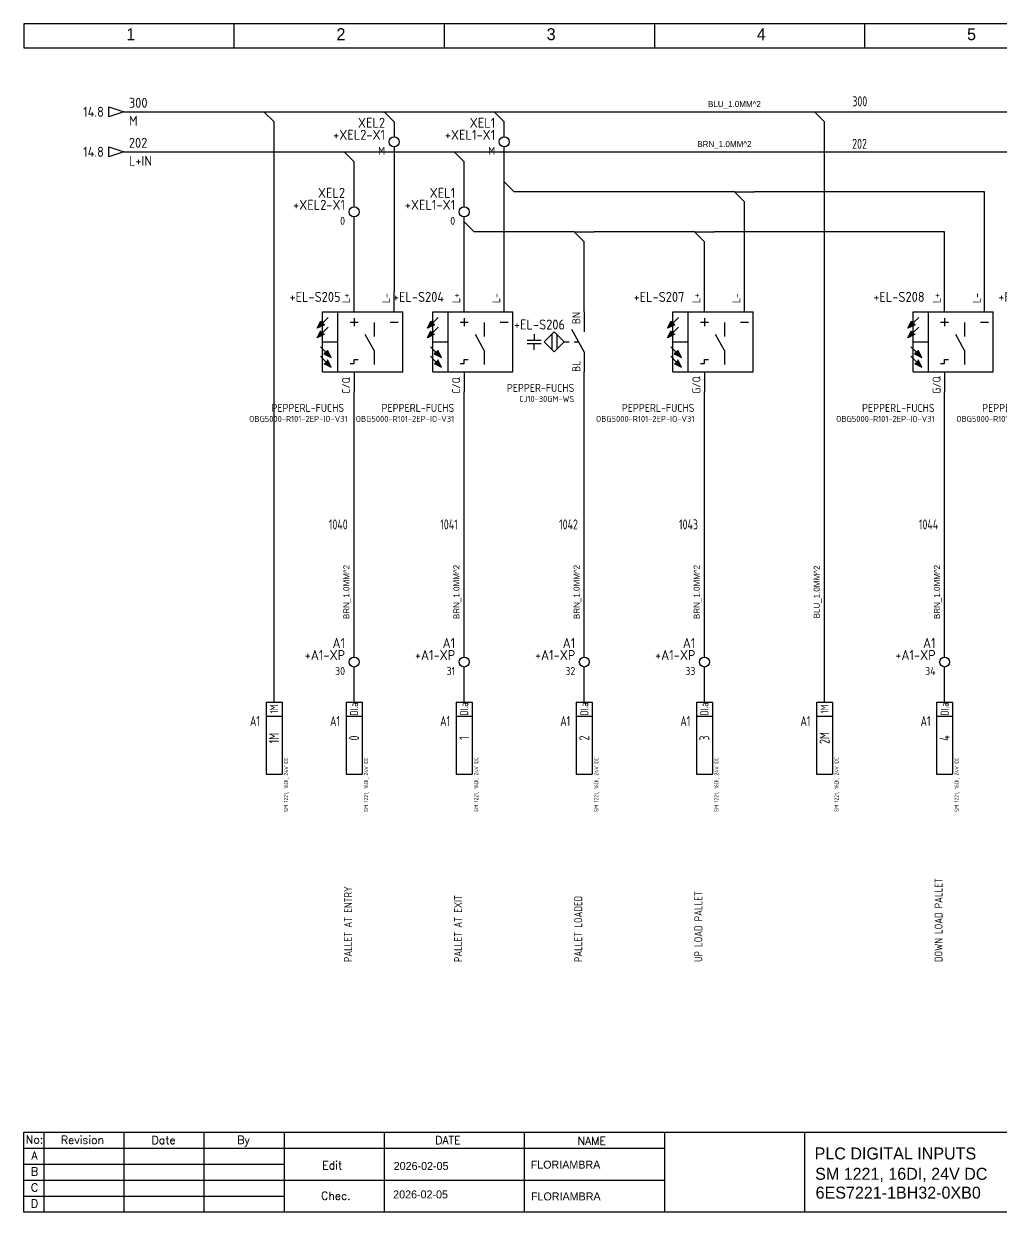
# Model space of a CAD drawing. Header units: millimetres. Extents: x 0 to 420, y 0 to 297.
# Drawn here: x 0 to 244.1, y 0 to 297 of the extents above; entities that cross this region are included whole.
import ezdxf
from ezdxf.enums import TextEntityAlignment as Align

# ---------------------------------------------------------------- set-up
doc = ezdxf.new("R2010")
doc.units = ezdxf.units.MM
doc.header["$LTSCALE"] = 6
for name, color, linetype in [('025', 1, 'Continuous'), ('05', 6, 'Continuous'), ('BLU_1.0mm^2', 5, 'Continuous'), ('BRN_1.0mm^2', 14, 'Continuous'), ('DESC', 1, 'Continuous'), ('DESCCHILD', 20, 'Continuous'), ('LOC', 8, 'Continuous'), ('MISC', 2, 'Continuous'), ('SYMS', 7, 'Continuous'), ('TAGS', 51, 'Continuous'), ('TERMS', 4, 'Continuous'), ('WIRENO', 70, 'Continuous'), ('WIREREF_DEST', 61, 'Continuous'), ('XREF', 7, 'Continuous')]:
    doc.layers.add(name, color=color, linetype=linetype)
doc.styles.add('WD', font='romans.shx')
doc.styles.add('WD_IEC', font='ISOCP2.shx', dxfattribs={"width": 0.9, "height": 4})

# ---------------------------------------------------------------- blocks, each defined once
blk = doc.blocks.new('IEC_tblock_a3_floriambra')
at = {"layer": '05'}
for p, q in [((-840, 0), (-840, 20)), ((-840, 0), (-840, 20)), ((-840, 20), (-420, 20)), ((-835, 20), (-835, 0)), ((-815, 20), (-815, 0)), ((-795, 20), (-795, 0)), ((-775, 20), (-775, 0)), ((-750, 20), (-750, 0)), ((-715, 20), (-715, 0)), ((-680, 20), (-680, 0)), ((-645, 20), (-645, 0)), ((-545, 20), (-545, 0)), ((-420, 20), (-445, 20)), ((-445, 20), (-445, 0)), ((-445, 20), (-445, 15)), ((-420, 20), (-420, 0)), ((-840, 16), (-775, 16)), ((-775, 16), (-680, 16)), ((-445, 15), (-420, 15)), ((-840, 12), (-775, 12)), ((-545, 10), (-445, 10)), ((-495, 10), (-495, 0)), ((-445, 10), (-420, 10)), ((-840, 8), (-775, 8)), ((-775, 8), (-680, 8)), ((-840, 4), (-775, 4)), ((-445, 5), (-420, 5)), ((-420, 5), (-432.5, 5)), ((-432.5, 5), (-432.5, 0)), ((-420, 0), (-840, 0))]:
    blk.add_line(p, q, dxfattribs=at)
at = {"flags": 4}
for tag, p, height in [('SCALA', (-432.21, 16.54), 1.5), ('DESCRIPT_PROYECT', (-642.46, 13.18), 3), ('CODIGO_PROYECT', (-542.84, 14.13), 2), ('FECHA_CREA', (-747.6, 10.56), 2), ('AUTHOR', (-713.38, 10.89), 2), ('INSTALACION', (-441.74, 11.01), 2), ('DESCRIPCION_1', (-642.34, 8.1), 3), ('DESCRIPCION_2', (-642.22, 3.39), 3), ('LOCALIZACION', (-441.61, 6.6), 2), ('FECHA_EDIT', (-747.73, 3.45), 2), ('REVISADO', (-713.31, 2.96), 2), ('ARCHIVO', (-542.76, 1.55), 2), ('COMENTARIO', (-492.87, 1.14), 2), ('PAG', (-429.4, 1.2), 2)]:
    blk.add_attdef(tag, p, '', height=height, dxfattribs=at)
at = {"layer": '025', "style": 'WD'}
for s, p in [('No:', (-837.31, 17.19)), ('Revision', (-825.33, 17.07)), ('Date', (-805.08, 17.05)), ('By', (-785.09, 17.06)), ('NAME', (-698.14, 16.82)), ('SCALE', (-439.33, 16.45)), ('A', (-837.31, 13.19)), ('B', (-837.31, 9.19)), ('C', (-837.31, 5.19)), ('D', (-837.31, 1.19))]:
    blk.add_text(s, height=2, dxfattribs=at).set_placement(p, align=Align.CENTER)
for s, p in [('DATE', (-737.24, 16.98)), ('Edit', (-765.46, 10.72)), ('Chec.', (-765.74, 3.12)), ('SHEETS', (-444.15, 1.23))]:
    blk.add_text(s, height=2, dxfattribs=at).set_placement(p)
blk = doc.blocks.new('PLCIOI3V')
for p, q in [((-2, 0), (-2, -18)), ((-2, 0), (2, 0)), ((2, 0), (2, -18)), ((-2, -3.5), (2, -3.5)), ((-2, -18), (2, -18))]:
    blk.add_line(p, q)
at = {"style": 'WD_IEC', "width": 0.9}
blk.add_attdef('TERMDESC01', text='', height=2, rotation=90, dxfattribs=at).set_placement((2.25, 1), align=Align.TOP_LEFT)
at = {"style": 'WD_IEC', "width": 0.8}
for tag, p in [('INST', (-3.5, -2.5)), ('LOC', (-3.5, -6))]:
    blk.add_attdef(tag, text='', height=2.5, dxfattribs=at).set_placement(p, align=Align.RIGHT)
for tag, height, p in [('TERM01', 2, (0, -1.75)), ('TAGA01', 2.5, (0, -9))]:
    blk.add_attdef(tag, text='', height=height, rotation=90, dxfattribs=at).set_placement(p, align=Align.MIDDLE)
at = {"style": 'WD_IEC', "flags": 1}
for tag, height, p in [('X2TERM01', 0.25, (0, 0)), ('TAG2', 1, (-3, -9.5))]:
    blk.add_attdef(tag, text='', height=height, rotation=90, dxfattribs=at).set_placement(p, align=Align.RIGHT)
at = {"linetype": 'Continuous', "style": 'WD_IEC', "flags": 9}
for tag, p in [('ASSYCODE', (-2.39, -10.18)), ('FAMILY', (-2.39, -16.68))]:
    blk.add_attdef(tag, text='', height=0.16, rotation=90, dxfattribs=at).set_placement(p, align=Align.CENTER)
at = {"style": 'WD_IEC', "width": 0.9}
for tag, height, p in [('DESCC01', 1, (3.5, -13.81)), ('DESCA01', 2.5, (0.5, -21.5)), ('DESCB01', 2.5, (3.5, -21.5)), ('DESCD01', 2.5, (6.5, -21.5)), ('DESCE01', 2.5, (9.5, -21.5))]:
    blk.add_attdef(tag, text='', height=height, rotation=90, dxfattribs=at).set_placement(p, align=Align.RIGHT)
blk = doc.blocks.new('HA1D3')
blk.add_lwpolyline([(0, 0), (-3.75, -1.25), (-3.75, 1.25)], close=True)
at = {"style": 'WD_IEC'}
for tag, p, height, flags in [('WIRENO', (1.25, 1), 2.5, 8), ('X1TERM01', (0, 0), 0.32, 1)]:
    blk.add_attdef(tag, p, '', height=height, dxfattribs=dict(at, flags=flags))
blk.add_attdef('XREF', text='', height=2.5, dxfattribs=at).set_placement((-5, 0), align=Align.MIDDLE_RIGHT)
at = {"style": 'WD_IEC', "flags": 1}
blk.add_attdef('SIGCODE', text='', height=1, dxfattribs=at).set_placement((-2.5, 1.8), align=Align.RIGHT)
at = {"style": 'WD_IEC'}
blk.add_attdef('DESC1', text='', height=2.5, dxfattribs=at).set_placement((1.25, -1), align=Align.TOP_LEFT)
blk = doc.blocks.new('WD_WNH')
at = {"linetype": 'Continuous', "style": 'WD_IEC', "width": 0.8}
blk.add_attdef('WIRENO', text='', height=2.5, dxfattribs=at).set_placement((0, 0.75), align=Align.CENTER)
at = {"style": 'WD_IEC', "flags": 1}
for tag, p in [('W08USER', (0, 0.375)), ('W04USER', (0, 0.875)), ('W05USER', (0, 0.75)), ('W09USER', (0, 0.25)), ('W03USER', (0, 1)), ('W06USER', (0, 0.625)), ('W07USER', (0, 0.5)), ('W02USER', (0, 1.125)), ('W01USER', (0, 1.25)), ('W10USER', (0, 0.125))]:
    blk.add_attdef(tag, text='', height=0.08, dxfattribs=at).set_placement(p, align=Align.CENTER)
blk = doc.blocks.new('HT0_418')
for p, q in [((-2.5, 0), (2.5, 0)), ((0, -2.5), (-2.5, 0))]:
    blk.add_line(p, q)
at = {"style": 'WD_IEC', "flags": 1}
for tag, p in [('X4TERM01', (-2.5, 0)), ('X1TERM01', (2.5, 0)), ('WDWSEQ', (-2.63, -0.91)), ('X8TERM01', (0, -2.5))]:
    blk.add_attdef(tag, p, '', height=0.4, dxfattribs=at)
blk = doc.blocks.new('VT0002')
blk.add_circle((0, 0), 1.25)
at = {"style": 'WD_IEC'}
for tag, p in [('INST', (-2.25, 6.5)), ('LOC', (-2.25, 3.5)), ('DESC1', (-2.25, -6.25)), ('DESC2', (-2.25, -9.25)), ('DESC3', (-2.25, -12.25))]:
    blk.add_attdef(tag, text='', height=2.5, dxfattribs=at).set_placement(p, align=Align.RIGHT)
at = {"style": 'WD_IEC', "flags": 1}
for tag, p, height in [('ASSYCODE', (2.75, 10.75), 1), ('CATDESC', (2.75, 9.25), 1), ('MFG', (2.75, 7.25), 1.5), ('CAT', (2.75, 4.75), 1.5), ('X4PIN01', (-1.25, 1), 0.25), ('X4TERM01', (-1.25, 0), 0.25), ('X4TERMDESC01', (-1.25, 0.5), 0.4), ('STRIPSEQ', (0, 0), 0.025), ('X2PIN01', (0, 2.25), 0.25), ('X2TERM01', (0, 1.25), 0.25), ('X8PIN01', (0, -0.25), 0.25), ('X2TERMDESC01', (0, 1.75), 0.4), ('X1PIN01', (1.25, 1), 0.25), ('X1TERM01', (1.25, 0), 0.25), ('X1TERMDESC01', (1.25, 0.5), 0.4), ('LINKTERM', (0, -0.04), 0.025), ('X8TERM01', (0, -1.25), 0.25), ('X8TERMDESC01', (0, -0.75), 0.4)]:
    blk.add_attdef(tag, p, '', height=height, dxfattribs=at)
at = {"style": 'WD_IEC', "flags": 8}
for tag, height, p in [('TAGSTRIP', 2.5, (-2.25, 0.5)), ('TERM01', 2, (-2.25, -3.25))]:
    blk.add_attdef(tag, text='', height=height, dxfattribs=at).set_placement(p, align=Align.RIGHT)
blk = doc.blocks.new('VPE11B16')
for p, q in [((0, 7.5), (0, 12.5)), ((10, 7.5), (10, 12.5)), ((-7.85, -7.5), (-7.85, 7.5)), ((-7.85, 7.5), (12.15, 7.5)), ((-7.83, 4.75), (-6.47, 6.11)), ((-4.1, 7.5), (-4.1, -7.5)), ((12.15, -7.5), (12.15, 7.5)), ((-9.2, 3.39), (-8.29, 5.2)), ((-7.38, 4.29), (-9.2, 3.39)), ((-8.29, 5.2), (-7.38, 4.29)), ((-7.83, 2.34), (-6.47, 3.71)), ((-1, 4.94), (1, 4.94)), ((0, 5.94), (0, 3.94)), ((5, 4.88), (5, 1.38)), ((9, 4.94), (11, 4.94)), ((-9.2, 0.98), (-8.29, 2.8)), ((-7.38, 1.89), (-9.2, 0.98)), ((-7.85, 0), (-4.1, 0)), ((5, -2.12), (2.81, 1.81)), ((-7.06, -2.56), (-8.42, -1.2)), ((-6.61, -2.11), (-7.52, -3.02)), ((-5.7, -3.92), (-6.61, -2.11)), ((5, -2.12), (5, -5.62)), ((-7.06, -4.97), (-8.42, -3.6)), ((-7.52, -3.02), (-5.7, -3.92)), ((-7.52, -5.42), (-5.7, -6.33)), ((-5.7, -6.33), (-6.61, -4.51)), ((-1, -5.43), (0, -5.43)), ((0, -5.43), (0, -4.43)), ((0, -4.43), (1, -4.43)), ((-7.85, -7.5), (12.15, -7.5)), ((0, -7.5), (0, -12.5))]:
    blk.add_line(p, q)
for points in [[(-8.29, 5.2), (-7.38, 4.29), (-9.2, 3.39)], [(-8.29, 2.8), (-7.38, 1.89), (-9.2, 0.98)], [(-6.61, -2.11), (-7.52, -3.02), (-5.7, -3.92)], [(-6.61, -4.51), (-7.52, -5.42), (-5.7, -6.33)]]:
    blk.add_solid(points)
at = {"style": 'WD_IEC'}
for tag, p in [('INST', (-11.85, 12)), ('LOC', (-11.85, 8)), ('TAG1', (-11.85, 3.25)), ('XREF', (-11.85, -1.35)), ('DESC1', (-11.85, -5.2)), ('DESC2', (-11.85, -9.2)), ('DESC3', (-11.85, -13.2))]:
    blk.add_attdef(tag, text='', height=2.5, dxfattribs=at).set_placement(p, align=Align.RIGHT)
for tag, p in [('TERM01', (-1, 12.23)), ('TERM02', (9, 12.23))]:
    blk.add_attdef(tag, text='', height=2, rotation=90, dxfattribs=at).set_placement(p, align=Align.RIGHT)
at = {"style": 'WD_IEC', "flags": 1}
for tag, p, height in [('X2TERM01', (0, 12.5), 0.32), ('X2TERM02', (10, 12.5), 0.32), ('MFG', (12.69, 6.06), 1.5), ('CAT', (12.69, 3.56), 1.5), ('X4LINK', (-7.85, 0), 0.32), ('X1LINK', (12.15, 0), 0.32), ('ASSYCODE', (12.76, -4.38), 1), ('FAMILY', (12.76, -5.88), 1), ('CATDESC', (12.76, -7.38), 1), ('X8TERM03', (0, -12.5), 0.32)]:
    blk.add_attdef(tag, p, '', height=height, dxfattribs=at)
at = {"style": 'WD_IEC'}
blk.add_attdef('TERM03', (-1, -12.96), '', height=2, rotation=90, dxfattribs=at)
blk = doc.blocks.new('VPX11C')
for p, q in [((0, 7.5), (0, 2.5)), ((0, -2.5), (-3.125, 3.125)), ((-14.25, 0.4375), (-10.75, 0.4375)), ((-12.5, 1.96875), (-12.5, 0.4375)), ((-8.125, 1.875), (-8.125, -1.875)), ((-6.875, 1.875), (-6.875, -1.875)), ((-5, 0), (-3.75, 0)), ((-2.5, 0), (-1.38889, 0)), ((-14.25, -0.4375), (-10.75, -0.4375)), ((-12.5, -1.96875), (-12.5, -0.4375)), ((0, -2.5), (0, -7.5))]:
    blk.add_line(p, q)
blk.add_lwpolyline([(-7.5, 2.5), (-5, 0), (-7.5, -2.5), (-10, 0)], close=True)
at = {"style": 'WD_IEC'}
for tag, p in [('INST', (-11.75, 10.25)), ('LOC', (-11.75, 6.75)), ('TAG1', (-11.75, 3.25)), ('DESC1', (-11.75, -9.85)), ('DESC2', (-11.75, -13.35)), ('DESC3', (-11.75, -16.85))]:
    blk.add_attdef(tag, text='', height=2.5, dxfattribs=at).set_placement(p, align=Align.RIGHT)
blk.add_attdef('TERM01', text='', height=2, rotation=90, dxfattribs=at).set_placement((-1, 7.5), align=Align.RIGHT)
at = {"style": 'WD_IEC', "flags": 1}
for tag, p, height in [('X2TERM01', (0, 7.5), 0.32), ('MFG', (2.75, 6.5), 1.5), ('CAT', (2.75, 4), 1.5), ('X1LINK', (0, 0), 0.32), ('CONTACT', (1, -2.5), 1), ('COMMON', (2.25, -3.75), 1), ('ASSYCODE', (1, -4), 1), ('FAMILY', (1, -5.5), 1), ('X8TERM02', (0, -7.5), 0.32), ('CATDESC', (1, -7), 1)]:
    blk.add_attdef(tag, p, '', height=height, dxfattribs=at)
at = {"style": 'WD_IEC'}
blk.add_attdef('TERM02', (-1, -7.5), '', height=2, rotation=90, dxfattribs=at)
at = {"lineweight": 15, "style": 'WD_IEC'}
for tag, p in [('XREF', (-11.75, -6)), ('WDTAGALT', (-12, -20))]:
    blk.add_attdef(tag, text='', height=2.5, dxfattribs=at).set_placement(p, align=Align.RIGHT)
blk = doc.blocks.new('HT0_281')
for p in [(0, -2.5), (2.5, 0)]:
    blk.add_line(p, (0, 2.5))
at = {"style": 'WD_IEC', "flags": 1}
for tag, p in [('X2TERM01', (0, 2.5)), ('WDWSEQ', (1.92, 1.22)), ('X1TERM01', (2.5, 0)), ('X8TERM01', (0, -2.5))]:
    blk.add_attdef(tag, p, '', height=0.4, dxfattribs=at)
blk = doc.blocks.new('WD_WNV')
at = {"linetype": 'Continuous', "style": 'WD_IEC', "width": 0.8}
blk.add_attdef('WIRENO', text='', height=2.5, dxfattribs=at).set_placement((-1.6, 0), align=Align.MIDDLE_RIGHT)
at = {"style": 'WD_IEC', "flags": 1}
for tag, p in [('W08USER', (-1, 0.375)), ('W04USER', (-1, 0.875)), ('W05USER', (-1, 0.75)), ('W09USER', (-1, 0.25)), ('W03USER', (-1, 1)), ('W06USER', (-1, 0.625)), ('W07USER', (-1, 0.5)), ('W02USER', (-1, 1.125)), ('W01USER', (-1, 1.25)), ('W10USER', (-1, 0.125))]:
    blk.add_attdef(tag, text='', height=0.08, dxfattribs=at).set_placement(p, align=Align.CENTER)

msp = doc.modelspace()

# ---------------------------------------------------------------- linework, layer by layer
at = {"layer": '05'}
for p, q in [((0, 297), (0, 291)), ((420, 297), (0, 297)), ((52.5, 297), (52.5, 291)), ((105, 297), (105, 291)), ((157.5, 297), (157.5, 291)), ((210, 297), (210, 291)), ((0, 291), (420, 291))]:
    msp.add_line(p, q, dxfattribs=at)
at = {"layer": 'BLU_1.0mm^2'}
for p, q in [((25, 275), (60, 275)), ((65, 275), (90, 275)), ((95, 275), (117.5, 275)), ((122.5, 275), (197.5, 275)), ((202.5, 275), (267.5, 275)), ((62.5, 127.5), (62.5, 272.5)), ((92.5, 272.5), (92.5, 268.75)), ((120, 268.75), (120, 272.5)), ((200, 127.5), (200, 272.5)), ((92.5, 266.25), (92.5, 230)), ((120, 257.5), (120, 266.25)), ((120, 230), (120, 252.5)), ((177.5, 255), (122.5, 255)), ((180, 230), (180, 252.5)), ((240, 255), (182.5, 255)), ((240, 230), (240, 255))]:
    msp.add_line(p, q, dxfattribs=at)
at = {"layer": 'BRN_1.0mm^2'}
for p, q in [((25, 265), (80, 265)), ((85, 265), (107.5, 265)), ((112.5, 265), (257.5, 265)), ((82.5, 251.25), (82.5, 262.5)), ((110, 251.25), (110, 262.5)), ((82.5, 230), (82.5, 248.75)), ((110, 247.5), (110, 248.75)), ((137.5, 245), (112.5, 245)), ((167.5, 245), (142.5, 245)), ((230, 245), (172.5, 245)), ((230, 230), (230, 245)), ((110, 230), (110, 242.5)), ((140, 225), (140, 242.5)), ((170, 230), (170, 242.5)), ((140, 138.75), (140, 210)), ((82.5, 138.75), (82.5, 205)), ((110, 138.75), (110, 205)), ((170, 138.75), (170, 205)), ((230, 138.75), (230, 205)), ((82.5, 127.5), (82.5, 136.25)), ((110, 127.5), (110, 136.25)), ((140, 127.5), (140, 136.25)), ((170, 127.5), (170, 136.25)), ((230, 127.5), (230, 136.25))]:
    msp.add_line(p, q, dxfattribs=at)

# ---------------------------------------------------------------- block references
ref = msp.add_blockref('IEC_tblock_a3_floriambra', (840, 0))
ref.add_attrib('FECHA_EDIT', '2026-02-05', (92.27, 3.45), dxfattribs={"height": 2})
ref.add_attrib('FECHA_CREA', '2026-02-05', (92.4, 10.56), dxfattribs={"height": 2})
ref.add_attrib('REVISADO', 'FLORIAMBRA', (126.69, 2.96), dxfattribs={"height": 2})
ref.add_attrib('AUTHOR', 'FLORIAMBRA', (126.62, 10.89), dxfattribs={"height": 2})
ref.add_attrib('DESCRIPCION_2', '6ES7221-1BH32-0XB0', (197.78, 3.39), dxfattribs={"height": 3})
ref.add_attrib('DESCRIPCION_1', 'SM 1221, 16DI, 24V DC', (197.66, 8.1), dxfattribs={"height": 3})
ref.add_attrib('DESCRIPT_PROYECT', 'PLC DIGITAL INPUTS', (197.54, 13.18), dxfattribs={"height": 3})
ref.add_attrib('CODIGO_PROYECT', 'FA001', (297.16, 14.13), dxfattribs={"height": 2})
ref.add_attrib('ARCHIVO', '15-INPUTDI6ES7221-1BH32-0XB0', (297.24, 1.55), dxfattribs={"height": 2})
ref.add_attrib('COMENTARIO', '----', (347.13, 1.14), dxfattribs={"height": 2})
ref.add_attrib('PAG', '15', (410.6, 1.2), dxfattribs={"height": 2})
ref.add_attrib('SCALA', '1:1', (407.79, 16.54), dxfattribs={"height": 1.5})
at = {"layer": 'BLU_1.0mm^2'}
for name, p in [('HT0_418', (62.5, 275)), ('HT0_418', (92.5, 275)), ('HT0_418', (120, 275)), ('HT0_418', (200, 275)), ('HT0_281', (120, 255)), ('HT0_418', (180, 255))]:
    msp.add_blockref(name, p, dxfattribs=at)
at = {"layer": 'BRN_1.0mm^2'}
for name, p in [('HT0_418', (82.5, 265)), ('HT0_418', (110, 265)), ('HT0_281', (110, 245)), ('HT0_418', (140, 245)), ('HT0_418', (170, 245))]:
    msp.add_blockref(name, p, dxfattribs=at)
at = {"layer": 'SYMS'}
ref = msp.add_blockref('HA1D3', (25, 275), dxfattribs=at)
ref.add_attrib('XREF', '14.8', dxfattribs={"layer": 'XREF', "height": 2.5, "style": 'WD_IEC'}).set_placement((20, 275), align=Align.MIDDLE_RIGHT)
ref.add_attrib('DESC1', 'M', dxfattribs={"layer": 'DESC', "height": 2.5, "style": 'WD_IEC'}).set_placement((26.25, 274), align=Align.TOP_LEFT)
ref.add_attrib('WIRENO', '300', (26.25, 276), dxfattribs={"layer": 'WIREREF_DEST', "height": 2.5, "style": 'WD_IEC', "flags": 8})
ref = msp.add_blockref('VT0002', (92.5, 267.5), dxfattribs=at)
ref.add_attrib('TERM01', 'M', dxfattribs={"layer": 'TERMS', "height": 2, "style": 'WD_IEC', "flags": 8}).set_placement((90.25, 264.25), align=Align.RIGHT)
ref.add_attrib('LOC', 'XEL2', dxfattribs={"layer": 'LOC', "height": 2.5, "style": 'WD_IEC'}).set_placement((90.25, 271), align=Align.RIGHT)
ref.add_attrib('TAGSTRIP', '+XEL2-X1', dxfattribs={"layer": 'TAGS', "height": 2.5, "style": 'WD_IEC', "flags": 8}).set_placement((90.25, 268), align=Align.RIGHT)
ref = msp.add_blockref('VT0002', (120, 267.5), dxfattribs=at)
ref.add_attrib('TERM01', 'M', dxfattribs={"layer": 'TERMS', "height": 2, "style": 'WD_IEC', "flags": 8}).set_placement((117.75, 264.25), align=Align.RIGHT)
ref.add_attrib('LOC', 'XEL1', dxfattribs={"layer": 'LOC', "height": 2.5, "style": 'WD_IEC'}).set_placement((117.75, 271), align=Align.RIGHT)
ref.add_attrib('TAGSTRIP', '+XEL1-X1', dxfattribs={"layer": 'TAGS', "height": 2.5, "style": 'WD_IEC', "flags": 8}).set_placement((117.75, 268), align=Align.RIGHT)
ref = msp.add_blockref('HA1D3', (25, 265), dxfattribs=at)
ref.add_attrib('XREF', '14.8', dxfattribs={"layer": 'XREF', "height": 2.5, "style": 'WD_IEC'}).set_placement((20, 265), align=Align.MIDDLE_RIGHT)
ref.add_attrib('DESC1', 'L+IN', dxfattribs={"layer": 'DESC', "height": 2.5, "style": 'WD_IEC'}).set_placement((26.25, 264), align=Align.TOP_LEFT)
ref.add_attrib('WIRENO', '202', (26.25, 266), dxfattribs={"layer": 'WIREREF_DEST', "height": 2.5, "style": 'WD_IEC', "flags": 8})
ref = msp.add_blockref('VT0002', (82.5, 250), dxfattribs=at)
ref.add_attrib('TERM01', '0', dxfattribs={"layer": 'TERMS', "height": 2, "style": 'WD_IEC', "flags": 8}).set_placement((80.25, 246.75), align=Align.RIGHT)
ref.add_attrib('LOC', 'XEL2', dxfattribs={"layer": 'LOC', "height": 2.5, "style": 'WD_IEC'}).set_placement((80.25, 253.5), align=Align.RIGHT)
ref.add_attrib('TAGSTRIP', '+XEL2-X1', dxfattribs={"layer": 'TAGS', "height": 2.5, "style": 'WD_IEC', "flags": 8}).set_placement((80.25, 250.5), align=Align.RIGHT)
ref = msp.add_blockref('VT0002', (110, 250), dxfattribs=at)
ref.add_attrib('TERM01', '0', dxfattribs={"layer": 'TERMS', "height": 2, "style": 'WD_IEC', "flags": 8}).set_placement((107.75, 246.75), align=Align.RIGHT)
ref.add_attrib('LOC', 'XEL1', dxfattribs={"layer": 'LOC', "height": 2.5, "style": 'WD_IEC'}).set_placement((107.75, 253.5), align=Align.RIGHT)
ref.add_attrib('TAGSTRIP', '+XEL1-X1', dxfattribs={"layer": 'TAGS', "height": 2.5, "style": 'WD_IEC', "flags": 8}).set_placement((107.75, 250.5), align=Align.RIGHT)
ref = msp.add_blockref('VPE11B16', (82.5, 217.5), dxfattribs=at)
ref.add_attrib('TERM02', 'L-', dxfattribs={"layer": 'TERMS', "height": 2, "rotation": 90, "style": 'WD_IEC'}).set_placement((91.5, 229.73), align=Align.RIGHT)
ref.add_attrib('TERM01', 'L+', dxfattribs={"layer": 'TERMS', "height": 2, "rotation": 90, "style": 'WD_IEC'}).set_placement((81.5, 229.73), align=Align.RIGHT)
ref.add_attrib('TERM03', 'C/Q', (81.5, 204.54), dxfattribs={"layer": 'TERMS', "height": 2, "rotation": 90, "style": 'WD_IEC'})
ref.add_attrib('TAG1', '+EL-S205', dxfattribs={"layer": 'TAGS', "height": 2.5, "style": 'WD_IEC'}).set_placement((79.12, 227.5), align=Align.RIGHT)
ref.add_attrib('DESC1', 'PEPPERL-FUCHS', dxfattribs={"layer": 'DESC', "height": 2, "style": 'WD_IEC'}).set_placement((80, 200), align=Align.RIGHT)
ref.add_attrib('DESC2', 'OBG5000-R101-2EP-IO-V31', dxfattribs={"layer": 'DESC', "height": 1.5, "style": 'WD_IEC'}).set_placement((68.58, 197.5), align=Align.CENTER)
ref = msp.add_blockref('VPE11B16', (110, 217.5), dxfattribs=at)
ref.add_attrib('TERM02', 'L-', dxfattribs={"layer": 'TERMS', "height": 2, "rotation": 90, "style": 'WD_IEC'}).set_placement((119, 229.73), align=Align.RIGHT)
ref.add_attrib('TERM01', 'L+', dxfattribs={"layer": 'TERMS', "height": 2, "rotation": 90, "style": 'WD_IEC'}).set_placement((109, 229.73), align=Align.RIGHT)
ref.add_attrib('TERM03', 'C/Q', (109, 204.54), dxfattribs={"layer": 'TERMS', "height": 2, "rotation": 90, "style": 'WD_IEC'})
ref.add_attrib('TAG1', '+EL-S204', dxfattribs={"layer": 'TAGS', "height": 2.5, "style": 'WD_IEC'}).set_placement((105, 227.5), align=Align.RIGHT)
ref.add_attrib('DESC1', 'PEPPERL-FUCHS', dxfattribs={"layer": 'DESC', "height": 2, "style": 'WD_IEC'}).set_placement((107.5, 200), align=Align.RIGHT)
ref.add_attrib('DESC2', 'OBG5000-R101-2EP-IO-V31', dxfattribs={"layer": 'DESC', "height": 1.5, "style": 'WD_IEC'}).set_placement((107.5, 197.5), align=Align.RIGHT)
ref = msp.add_blockref('VPE11B16', (170, 217.5), dxfattribs=at)
ref.add_attrib('TERM02', 'L-', dxfattribs={"layer": 'TERMS', "height": 2, "rotation": 90, "style": 'WD_IEC'}).set_placement((179, 229.73), align=Align.RIGHT)
ref.add_attrib('TERM01', 'L+', dxfattribs={"layer": 'TERMS', "height": 2, "rotation": 90, "style": 'WD_IEC'}).set_placement((169, 229.73), align=Align.RIGHT)
ref.add_attrib('TERM03', 'G/Q', (169, 204.54), dxfattribs={"layer": 'TERMS', "height": 2, "rotation": 90, "style": 'WD_IEC'})
ref.add_attrib('TAG1', '+EL-S207', dxfattribs={"layer": 'TAGS', "height": 2.5, "style": 'WD_IEC'}).set_placement((165, 227.5), align=Align.RIGHT)
ref.add_attrib('DESC1', 'PEPPERL-FUCHS', dxfattribs={"layer": 'DESC', "height": 2, "style": 'WD_IEC'}).set_placement((167.5, 200), align=Align.RIGHT)
ref.add_attrib('DESC2', 'OBG5000-R101-2EP-IO-V31', dxfattribs={"layer": 'DESC', "height": 1.5, "style": 'WD_IEC'}).set_placement((167.5, 197.5), align=Align.RIGHT)
ref = msp.add_blockref('VPE11B16', (230, 217.5), dxfattribs=at)
ref.add_attrib('TERM02', 'L-', dxfattribs={"layer": 'TERMS', "height": 2, "rotation": 90, "style": 'WD_IEC'}).set_placement((239, 229.73), align=Align.RIGHT)
ref.add_attrib('TERM01', 'L+', dxfattribs={"layer": 'TERMS', "height": 2, "rotation": 90, "style": 'WD_IEC'}).set_placement((229, 229.73), align=Align.RIGHT)
ref.add_attrib('TERM03', 'G/Q', (229, 204.54), dxfattribs={"layer": 'TERMS', "height": 2, "rotation": 90, "style": 'WD_IEC'})
ref.add_attrib('TAG1', '+EL-S208', dxfattribs={"layer": 'TAGS', "height": 2.5, "style": 'WD_IEC'}).set_placement((225, 227.5), align=Align.RIGHT)
ref.add_attrib('DESC1', 'PEPPERL-FUCHS', dxfattribs={"layer": 'DESC', "height": 2, "style": 'WD_IEC'}).set_placement((227.5, 200), align=Align.RIGHT)
ref.add_attrib('DESC2', 'OBG5000-R101-2EP-IO-V31', dxfattribs={"layer": 'DESC', "height": 1.5, "style": 'WD_IEC'}).set_placement((227.5, 197.5), align=Align.RIGHT)
ref = msp.add_blockref('VPE11B16', (260, 217.5), dxfattribs=at)
ref.add_attrib('TERM02', 'L-', dxfattribs={"layer": 'TERMS', "height": 2, "rotation": 90, "style": 'WD_IEC'}).set_placement((269, 229.73), align=Align.RIGHT)
ref.add_attrib('TERM01', 'L+', dxfattribs={"layer": 'TERMS', "height": 2, "rotation": 90, "style": 'WD_IEC'}).set_placement((259, 229.73), align=Align.RIGHT)
ref.add_attrib('TERM03', 'G/Q', (259, 204.54), dxfattribs={"layer": 'TERMS', "height": 2, "rotation": 90, "style": 'WD_IEC'})
ref.add_attrib('TAG1', '+FD-B00', dxfattribs={"layer": 'TAGS', "height": 2.5, "style": 'WD_IEC'}).set_placement((255, 227.5), align=Align.RIGHT)
ref.add_attrib('DESC1', 'PEPPERL-FUCHS', dxfattribs={"layer": 'DESC', "height": 2, "style": 'WD_IEC'}).set_placement((257.5, 200), align=Align.RIGHT)
ref.add_attrib('DESC2', 'OBG5000-R101-2EP-IO-V31', dxfattribs={"layer": 'DESC', "height": 1.5, "style": 'WD_IEC'}).set_placement((257.5, 197.5), align=Align.RIGHT)
ref = msp.add_blockref('VPX11C', (140, 217.5), dxfattribs=at)
ref.add_attrib('TERM02', 'BL', (139, 210), dxfattribs={"layer": 'TERMS', "height": 2, "rotation": 90, "style": 'WD_IEC'})
ref.add_attrib('TERM01', 'BN', dxfattribs={"layer": 'TERMS', "height": 2, "rotation": 90, "style": 'WD_IEC'}).set_placement((139, 225), align=Align.RIGHT)
ref.add_attrib('DESC2', 'CJ10-30GM-WS', dxfattribs={"layer": 'DESC', "height": 1.5, "style": 'WD_IEC'}).set_placement((137.5, 202.5), align=Align.RIGHT)
ref.add_attrib('DESC1', 'PEPPER-FUCHS', dxfattribs={"layer": 'DESC', "height": 2, "style": 'WD_IEC'}).set_placement((137.5, 205), align=Align.RIGHT)
ref.add_attrib('TAG1', '+EL-S206', dxfattribs={"layer": 'TAGS', "height": 2.5, "style": 'WD_IEC'}).set_placement((135.18, 220.59), align=Align.RIGHT)
ref = msp.add_blockref('VT0002', (82.5, 137.5), dxfattribs=at)
ref.add_attrib('TERM01', '30', dxfattribs={"layer": 'TERMS', "height": 2, "style": 'WD_IEC', "flags": 8}).set_placement((80.25, 134.25), align=Align.RIGHT)
ref.add_attrib('LOC', 'A1', dxfattribs={"layer": 'LOC', "height": 2.5, "style": 'WD_IEC'}).set_placement((80.25, 141), align=Align.RIGHT)
ref.add_attrib('TAGSTRIP', '+A1-XP', dxfattribs={"layer": 'TAGS', "height": 2.5, "style": 'WD_IEC', "flags": 8}).set_placement((80.25, 138), align=Align.RIGHT)
ref = msp.add_blockref('VT0002', (110, 137.5), dxfattribs=at)
ref.add_attrib('TERM01', '31', dxfattribs={"layer": 'TERMS', "height": 2, "style": 'WD_IEC', "flags": 8}).set_placement((107.75, 134.25), align=Align.RIGHT)
ref.add_attrib('LOC', 'A1', dxfattribs={"layer": 'LOC', "height": 2.5, "style": 'WD_IEC'}).set_placement((107.75, 141), align=Align.RIGHT)
ref.add_attrib('TAGSTRIP', '+A1-XP', dxfattribs={"layer": 'TAGS', "height": 2.5, "style": 'WD_IEC', "flags": 8}).set_placement((107.75, 138), align=Align.RIGHT)
ref = msp.add_blockref('VT0002', (140, 137.5), dxfattribs=at)
ref.add_attrib('TERM01', '32', dxfattribs={"layer": 'TERMS', "height": 2, "style": 'WD_IEC', "flags": 8}).set_placement((137.75, 134.25), align=Align.RIGHT)
ref.add_attrib('LOC', 'A1', dxfattribs={"layer": 'LOC', "height": 2.5, "style": 'WD_IEC'}).set_placement((137.75, 141), align=Align.RIGHT)
ref.add_attrib('TAGSTRIP', '+A1-XP', dxfattribs={"layer": 'TAGS', "height": 2.5, "style": 'WD_IEC', "flags": 8}).set_placement((137.75, 138), align=Align.RIGHT)
ref = msp.add_blockref('VT0002', (170, 137.5), dxfattribs=at)
ref.add_attrib('TERM01', '33', dxfattribs={"layer": 'TERMS', "height": 2, "style": 'WD_IEC', "flags": 8}).set_placement((167.75, 134.25), align=Align.RIGHT)
ref.add_attrib('LOC', 'A1', dxfattribs={"layer": 'LOC', "height": 2.5, "style": 'WD_IEC'}).set_placement((167.75, 141), align=Align.RIGHT)
ref.add_attrib('TAGSTRIP', '+A1-XP', dxfattribs={"layer": 'TAGS', "height": 2.5, "style": 'WD_IEC', "flags": 8}).set_placement((167.75, 138), align=Align.RIGHT)
ref = msp.add_blockref('VT0002', (230, 137.5), dxfattribs=at)
ref.add_attrib('TERM01', '34', dxfattribs={"layer": 'TERMS', "height": 2, "style": 'WD_IEC', "flags": 8}).set_placement((227.75, 134.25), align=Align.RIGHT)
ref.add_attrib('LOC', 'A1', dxfattribs={"layer": 'LOC', "height": 2.5, "style": 'WD_IEC'}).set_placement((227.75, 141), align=Align.RIGHT)
ref.add_attrib('TAGSTRIP', '+A1-XP', dxfattribs={"layer": 'TAGS', "height": 2.5, "style": 'WD_IEC', "flags": 8}).set_placement((227.75, 138), align=Align.RIGHT)
ref = msp.add_blockref('PLCIOI3V', (62.5, 127.5), dxfattribs=at)
ref.add_attrib('DESCC01', 'SM 1221, 16DI, 24V DC', dxfattribs={"layer": 'DESC', "height": 1, "rotation": 90, "style": 'WD_IEC', "width": 0.9}).set_placement((66, 113.69), align=Align.RIGHT)
ref.add_attrib('LOC', 'A1', dxfattribs={"layer": 'LOC', "height": 2.5, "style": 'WD_IEC', "width": 0.8}).set_placement((59, 121.5), align=Align.RIGHT)
ref.add_attrib('TAGA01', '1M', dxfattribs={"layer": 'TAGS', "height": 2.5, "rotation": 90, "style": 'WD_IEC', "width": 0.8}).set_placement((62.5, 118.5), align=Align.MIDDLE)
ref.add_attrib('TERM01', '1M', dxfattribs={"layer": 'TERMS', "height": 2, "rotation": 90, "style": 'WD_IEC', "width": 0.8}).set_placement((62.5, 125.75), align=Align.MIDDLE)
ref = msp.add_blockref('PLCIOI3V', (82.5, 127.5), dxfattribs=at)
ref.add_attrib('DESCC01', 'SM 1221, 16DI, 24V DC', dxfattribs={"layer": 'DESC', "height": 1, "rotation": 90, "style": 'WD_IEC', "width": 0.9}).set_placement((86, 113.69), align=Align.RIGHT)
ref.add_attrib('LOC', 'A1', dxfattribs={"layer": 'LOC', "height": 2.5, "style": 'WD_IEC', "width": 0.8}).set_placement((79, 121.5), align=Align.RIGHT)
ref.add_attrib('TAGA01', '0', dxfattribs={"layer": 'TAGS', "height": 2.5, "rotation": 90, "style": 'WD_IEC', "width": 0.8}).set_placement((82.5, 118.5), align=Align.MIDDLE)
ref.add_attrib('TERM01', 'DI.a', dxfattribs={"layer": 'TERMS', "height": 2, "rotation": 90, "style": 'WD_IEC', "width": 0.8}).set_placement((82.5, 125.75), align=Align.MIDDLE)
ref = msp.add_blockref('PLCIOI3V', (110, 127.5), dxfattribs=at)
ref.add_attrib('DESCC01', 'SM 1221, 16DI, 24V DC', dxfattribs={"layer": 'DESC', "height": 1, "rotation": 90, "style": 'WD_IEC', "width": 0.9}).set_placement((113.5, 113.69), align=Align.RIGHT)
ref.add_attrib('LOC', 'A1', dxfattribs={"layer": 'LOC', "height": 2.5, "style": 'WD_IEC', "width": 0.8}).set_placement((106.5, 121.5), align=Align.RIGHT)
ref.add_attrib('TAGA01', '1', dxfattribs={"layer": 'TAGS', "height": 2.5, "rotation": 90, "style": 'WD_IEC', "width": 0.8}).set_placement((110, 118.5), align=Align.MIDDLE)
ref.add_attrib('TERM01', 'DI.a', dxfattribs={"layer": 'TERMS', "height": 2, "rotation": 90, "style": 'WD_IEC', "width": 0.8}).set_placement((110, 125.75), align=Align.MIDDLE)
ref = msp.add_blockref('PLCIOI3V', (140, 127.5), dxfattribs=at)
ref.add_attrib('DESCC01', 'SM 1221, 16DI, 24V DC', dxfattribs={"layer": 'DESC', "height": 1, "rotation": 90, "style": 'WD_IEC', "width": 0.9}).set_placement((143.5, 113.69), align=Align.RIGHT)
ref.add_attrib('LOC', 'A1', dxfattribs={"layer": 'LOC', "height": 2.5, "style": 'WD_IEC', "width": 0.8}).set_placement((136.5, 121.5), align=Align.RIGHT)
ref.add_attrib('TAGA01', '2', dxfattribs={"layer": 'TAGS', "height": 2.5, "rotation": 90, "style": 'WD_IEC', "width": 0.8}).set_placement((140, 118.5), align=Align.MIDDLE)
ref.add_attrib('TERM01', 'DI.a', dxfattribs={"layer": 'TERMS', "height": 2, "rotation": 90, "style": 'WD_IEC', "width": 0.8}).set_placement((140, 125.75), align=Align.MIDDLE)
ref = msp.add_blockref('PLCIOI3V', (170, 127.5), dxfattribs=at)
ref.add_attrib('DESCC01', 'SM 1221, 16DI, 24V DC', dxfattribs={"layer": 'DESC', "height": 1, "rotation": 90, "style": 'WD_IEC', "width": 0.9}).set_placement((173.5, 113.69), align=Align.RIGHT)
ref.add_attrib('LOC', 'A1', dxfattribs={"layer": 'LOC', "height": 2.5, "style": 'WD_IEC', "width": 0.8}).set_placement((166.5, 121.5), align=Align.RIGHT)
ref.add_attrib('TAGA01', '3', dxfattribs={"layer": 'TAGS', "height": 2.5, "rotation": 90, "style": 'WD_IEC', "width": 0.8}).set_placement((170, 118.5), align=Align.MIDDLE)
ref.add_attrib('TERM01', 'DI.a', dxfattribs={"layer": 'TERMS', "height": 2, "rotation": 90, "style": 'WD_IEC', "width": 0.8}).set_placement((170, 125.75), align=Align.MIDDLE)
ref = msp.add_blockref('PLCIOI3V', (200, 127.5), dxfattribs=at)
ref.add_attrib('DESCC01', 'SM 1221, 16DI, 24V DC', dxfattribs={"layer": 'DESC', "height": 1, "rotation": 90, "style": 'WD_IEC', "width": 0.9}).set_placement((203.5, 113.69), align=Align.RIGHT)
ref.add_attrib('LOC', 'A1', dxfattribs={"layer": 'LOC', "height": 2.5, "style": 'WD_IEC', "width": 0.8}).set_placement((196.5, 121.5), align=Align.RIGHT)
ref.add_attrib('TAGA01', '2M', dxfattribs={"layer": 'TAGS', "height": 2.5, "rotation": 90, "style": 'WD_IEC', "width": 0.8}).set_placement((200, 118.5), align=Align.MIDDLE)
ref.add_attrib('TERM01', '1M', dxfattribs={"layer": 'TERMS', "height": 2, "rotation": 90, "style": 'WD_IEC', "width": 0.8}).set_placement((200, 125.75), align=Align.MIDDLE)
ref = msp.add_blockref('PLCIOI3V', (230, 127.5), dxfattribs=at)
ref.add_attrib('DESCC01', 'SM 1221, 16DI, 24V DC', dxfattribs={"layer": 'DESC', "height": 1, "rotation": 90, "style": 'WD_IEC', "width": 0.9}).set_placement((233.5, 113.69), align=Align.RIGHT)
ref.add_attrib('LOC', 'A1', dxfattribs={"layer": 'LOC', "height": 2.5, "style": 'WD_IEC', "width": 0.8}).set_placement((226.5, 121.5), align=Align.RIGHT)
ref.add_attrib('TAGA01', '4', dxfattribs={"layer": 'TAGS', "height": 2.5, "rotation": 90, "style": 'WD_IEC', "width": 0.8}).set_placement((230, 118.5), align=Align.MIDDLE)
ref.add_attrib('TERM01', 'DI.a', dxfattribs={"layer": 'TERMS', "height": 2, "rotation": 90, "style": 'WD_IEC', "width": 0.8}).set_placement((230, 125.75), align=Align.MIDDLE)
at = {"layer": 'WIRENO'}
ref = msp.add_blockref('WD_WNH', (208.75, 275), dxfattribs=at)
ref.add_attrib('WIRENO', '300', dxfattribs={"linetype": 'Continuous', "height": 2.5, "style": 'WD_IEC', "width": 0.8}).set_placement((208.81, 276.38), align=Align.CENTER)
ref = msp.add_blockref('WD_WNH', (208.75, 265), dxfattribs=at)
ref.add_attrib('WIRENO', '202', dxfattribs={"linetype": 'Continuous', "height": 2.5, "style": 'WD_IEC', "width": 0.8}).set_placement((208.75, 265.75), align=Align.CENTER)
ref = msp.add_blockref('WD_WNV', (82.5, 171.88), dxfattribs=at)
ref.add_attrib('WIRENO', '1040', dxfattribs={"linetype": 'Continuous', "height": 2.5, "style": 'WD_IEC', "width": 0.8}).set_placement((80.9, 171.88), align=Align.MIDDLE_RIGHT)
ref = msp.add_blockref('WD_WNV', (110, 171.88), dxfattribs=at)
ref.add_attrib('WIRENO', '1041', dxfattribs={"linetype": 'Continuous', "height": 2.5, "style": 'WD_IEC', "width": 0.8}).set_placement((108.4, 171.88), align=Align.MIDDLE_RIGHT)
ref = msp.add_blockref('WD_WNV', (140, 171.88), dxfattribs=at)
ref.add_attrib('WIRENO', '1042', dxfattribs={"linetype": 'Continuous', "height": 2.5, "style": 'WD_IEC', "width": 0.8}).set_placement((138.4, 171.88), align=Align.MIDDLE_RIGHT)
ref = msp.add_blockref('WD_WNV', (170, 171.88), dxfattribs=at)
ref.add_attrib('WIRENO', '1043', dxfattribs={"linetype": 'Continuous', "height": 2.5, "style": 'WD_IEC', "width": 0.8}).set_placement((168.4, 171.88), align=Align.MIDDLE_RIGHT)
ref = msp.add_blockref('WD_WNV', (230, 171.88), dxfattribs=at)
ref.add_attrib('WIRENO', '1044', dxfattribs={"linetype": 'Continuous', "height": 2.5, "style": 'WD_IEC', "width": 0.8}).set_placement((228.4, 171.88), align=Align.MIDDLE_RIGHT)

# ---------------------------------------------------------------- texts
at = {"layer": '05', "char_height": 3, "attachment_point": 1}
for s, insert in [('1', (25.61, 295.89)), ('2', (78.11, 295.89)), ('3', (130.61, 295.89)), ('4', (183.11, 295.89)), ('5', (235.61, 295.89))]:
    msp.add_mtext_dynamic_manual_height_columns(s, width=14.5619, gutter_width=12.5, heights=[0], dxfattribs=dict(at, insert=insert))
at = {"layer": 'DESCCHILD', "char_height": 2, "attachment_point": 1, "rotation": 90, "style": 'WD_IEC'}
for s, insert in [('DOWN LOAD PALLET', (227.48, 62.53)), ('PALLET AT ENTRY', (79.98, 62.53)), ('PALLET AT EXIT', (107.48, 62.53)), ('PALLET LOADED', (137.48, 62.53)), ('UP LOAD PALLET', (167.48, 62.53))]:
    msp.add_mtext_dynamic_manual_height_columns(s, width=45.6597, gutter_width=10, heights=[11.64], dxfattribs=dict(at, insert=insert))
at = {"layer": 'MISC', "char_height": 1.5, "attachment_point": 8}
for s, insert in [('\\W1;BLU_1.0MM^ 2', (177.5, 275.75)), ('\\W1;BRN_1.0MM^ 2', (175, 265.75))]:
    msp.add_mtext(s, dxfattribs=dict(at, insert=insert))
at = {"layer": 'MISC', "char_height": 1.5, "attachment_point": 8, "rotation": 90}
for s, insert in [('\\W1;BRN_1.0MM^ 2', (81.75, 155)), ('\\W1;BRN_1.0MM^ 2', (109.25, 155)), ('\\W1;BRN_1.0MM^ 2', (139.25, 155)), ('\\W1;BRN_1.0MM^ 2', (169.25, 155)), ('\\W1;BLU_1.0MM^ 2', (199.25, 155)), ('\\W1;BRN_1.0MM^ 2', (229.25, 155))]:
    msp.add_mtext(s, dxfattribs=dict(at, insert=insert))

doc.saveas('drawing.dxf')
